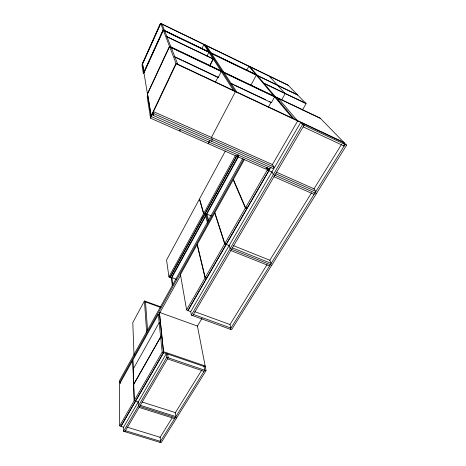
<?xml version="1.0" encoding="UTF-8"?>
<svg xmlns="http://www.w3.org/2000/svg" width="466" height="466" viewBox="0 0 466 466"><rect width="100%" height="100%" fill="white"/><g stroke="black" fill="none" stroke-linecap="round" stroke-linejoin="round"><path stroke-width="0.7" d="M160.549 23.3L142.386 63.912L160.549 23.3L287.982 85.057L306.104 103.656L302.475 109.947M143.86 72.119L163.147 29.777L256.97 75.032M143.971 72.783L163.339 30.284L297.774 95.105M147.413 93.713L169.461 46.256L320.154 118.067L346.588 145.194L231.567 329.736L191.357 315.127L190.722 311.643L300.721 122.389L302.562 124.515L346.588 145.194M147.483 94.138L169.583 46.583L277.031 97.773M151.077 116.005L176.031 63.405L343.797 142.328M151.17 116.541L176.189 63.819L160.776 23.597L142.52 63.976L151.17 116.541L269.831 169.053M180.237 129.35L179.439 130.946L150.57 118.195L151.345 116.564M153.087 115.347L153.873 113.687L153.5 111.619L272.429 164.556L273.938 167.032L273.059 168.546L153.087 115.347L152.726 113.261M202.005 48.406L203.91 44.491L208.529 51.668M206.974 56.165L208.902 52.256L220.797 70.721M209.886 65.257L213.108 58.786L166.904 36.598M209.764 66.242L213.317 59.106L167.014 36.878M180.598 129.507L179.8 131.109L207.953 143.545L208.774 141.979M215.478 82.057L218.094 76.896M174.214 56.724L218.205 77.537L221.28 71.473L171.238 47.637M208.978 142.124L209.98 140.208M211.319 137.651L235.423 91.674L204.958 44.823M246.852 70.121L248.867 66.277L255.735 74.438M209.123 142.136L208.308 143.697L237.229 156.471L238.068 154.945M211.552 141.268L212.385 139.684L211.448 137.412M250.848 85.33L256.294 75.108L273.903 96.031M160.986 306.943L144.448 300.954L132.793 322.571L134.022 355.139M225.363 150.984L199.553 198.848L203.712 213.434L204.854 213.906L236.897 155.574M168.937 276.856L203.578 213.673L199.431 199.075L166.56 260.022L168.937 276.856L170.043 277.27L204.72 214.139L203.578 213.673M203.712 213.434L235.371 155.685M201.865 218.595L202.908 216.696M172.012 278.208L169.991 277.451L236.617 156.168M238.411 155.096L237.573 156.623L265.754 169.076L266.616 167.579M238.277 156.11L171.22 277.917L172.356 285.617M171.313 278.551L238.505 156.582M268.276 107.285L271.096 102.188M230.909 83.542L271.404 102.695L274.62 96.881L224.198 72.865M242.821 158.376L119.413 380.868L119.418 382.79L120.618 383.174M119.418 382.79L243.537 159.401M158.329 314.311L159.18 322.653L160.455 323.107L159.582 314.76L158.329 314.311L132.886 360.049L133.2 368.979M244.568 159.285L233.361 179.427L245.553 207.714L247.027 208.331L268.731 170.806L266.936 167.708M158.854 314.509L180.802 275.086M278.161 100.231L278.866 98.961L276.67 97.347M281.639 99.94L285.18 93.608L269.208 76.139M159.18 322.653L133.206 369.13L133.73 384.217L160.63 336.906L159.191 322.792L160.467 323.241L161.947 337.367L160.63 336.906M160.648 337.052L133.736 384.374L134.301 400.498L135.629 400.917L163.549 352.645L161.964 337.512L160.648 337.052L162.185 352.18L134.301 400.498M119.692 425.813L134.167 400.725L132.769 360.265L119.488 384.141L119.692 425.813L120.997 426.215L135.495 401.15M186.592 309.884L205.057 277.882L197.112 244.598L180.459 274.538L186.592 309.884L187.99 310.397L206.485 278.423L205.057 277.882M205.221 277.596L224.676 243.887L214.721 212.945L197.258 244.335L205.221 277.596L206.648 278.144L226.126 244.464L224.676 243.887M224.851 243.59L245.372 208.028L233.204 179.719L214.873 212.671L224.851 243.59L226.295 244.167L246.846 208.646L246.275 207.329M245.553 207.714L267.234 170.142L266.162 168.29M268.498 170.073L269.587 168.185M159.483 313.082L163.63 352.628L120.933 426.437L123.682 427.281M271.055 166.933L187.932 310.63L190.641 311.614M272.15 165.04L297.663 120.944L278.418 98.437L320.602 118.533M123.589 431.3L166.77 357.276L166.356 353.56L123.537 427.235L123.589 431.3L161.16 442.7L206.048 370.68L197.438 326.043L159.407 312.366M191.357 315.127L302.562 124.515M124.9 431.697L168.144 357.742L167.719 354.026M192.767 315.639L304.106 125.237L302.253 123.106M197.258 326.346L202.087 318.208M159.943 437.615L172.135 417.926M175.181 413.004L201.731 370.138M230.018 324.464L267.088 264.612M269.762 260.296L311.614 192.72M313.898 189.027L341.368 144.681M159.885 442.316L204.72 370.225L204.003 366.462M230.21 329.246L345.108 144.495L342.894 142.217M125.476 430.706L160.49 441.349L160.158 437.265L126.804 427.066M140.318 405.321L175.886 416.592L175.426 412.614L142.212 402.036M176.55 418.008L138.379 405.938L138.21 401.989M139.107 407.395L174.628 418.614M134.167 400.725L138.309 402.018M166.77 357.276L206.048 370.68M167.486 358.872L204.038 371.32M163.531 351.684L205.139 365.961M163.63 352.628L205.32 366.917M162.185 352.18L163.549 352.645M145.526 301.956L160.38 307.333M194.84 311.696L229.977 324.534L230.938 328.07L193.472 314.433M176.597 279.367L171.849 277.585L172.898 284.633M232.394 247.871L271.171 263.377L269.802 260.232L233.373 245.617M271.765 265.241L230.152 248.628L229.132 245.565M230.827 250.551L269.552 265.981M226.237 244.405L229.587 245.745M211.389 215.962L206.828 214.092L208.838 220.907M204.807 214.08L206.147 214.634M245.372 208.028L246.846 208.646M316.443 193.559L273.361 174.569L271.864 172.036M273.996 176.725L314.09 194.369M276.216 172.088L314.032 188.817L315.896 191.462L275.744 173.731M272.185 172.175L268.87 170.713L267.041 167.568M267.234 170.142L268.731 170.806M153.873 113.687L273.938 167.032M303.162 126.845L344.141 146.05L343.256 145.136M176.189 63.819L344.362 142.911M175.385 56.998L181.938 60.097M183.249 60.714L217.313 76.832M231.952 83.758L233.256 84.375M234.555 84.993L243.031 89M244.335 89.618L265.841 99.794M269.098 101.332L271.404 102.695M263.826 83.14L305.713 103.254M264.135 83.507L306.104 103.656M297.413 94.738L163.24 30.028L143.382 73.774L141.979 65.001L142.549 63.743L143.982 72.446M160.636 23.527L288.303 85.389M267.641 75.201L267.927 75.515M249.788 66.551L275.29 96.689M275.651 97.114L294.133 118.964M278.546 100.988L279.478 102.095M280.876 103.755L281.814 104.862M286.013 109.836L286.945 110.943M274.264 96.456L292.601 118.242M206.356 45.68L211.098 52.908M211.488 53.497L223.697 72.102M223.948 72.48L236.728 91.959M221.041 71.094L233.495 90.439M217.971 77.146L218.205 77.537M162.046 24.209L164.481 30.424M164.684 30.931L170.981 46.979M171.109 47.311L177.738 64.203M206.077 214.605L208.034 221.315M205.646 216.23L207.626 223.086M151.229 115.859L147.856 95.454L147.163 96.94L150.57 118.195M169.904 276.816L169.991 277.451M145.479 301.327L147.594 330.586M144.448 300.954L146.639 332.334"/></g></svg>
